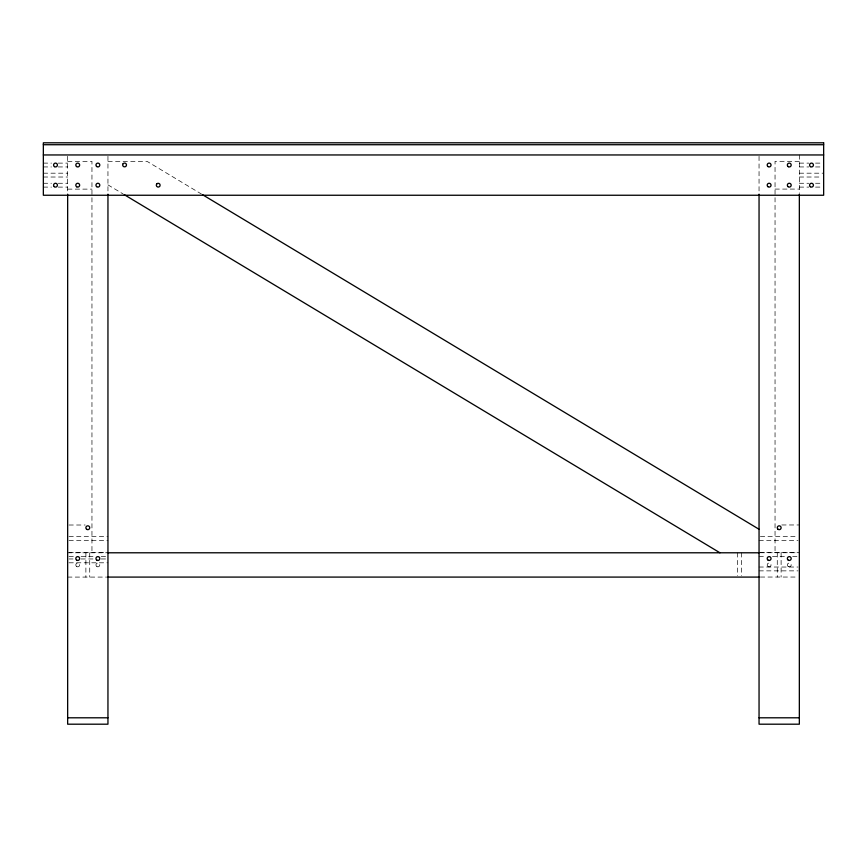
<?xml version="1.0" encoding="UTF-8"?>
<svg xmlns="http://www.w3.org/2000/svg" width="867" height="867" viewBox="0 0 867 867"><rect width="100%" height="100%" fill="white"/><g stroke="black" fill="none" stroke-linecap="round" stroke-linejoin="round"><path stroke-width="0.65" stroke-dasharray="4.33 3.25" d="M67.659 161.36L91.956 161.36L91.956 552.788M107.952 161.36L147.054 161.36L201.523 194.1M799.341 161.316L775.044 161.316L775.044 552.745M43.35 163.115L51.456 163.126M58.197 163.126L67.659 163.115M799.341 163.115L808.803 163.126M815.544 163.126L820.951 163.115M43.35 166.941L51.456 166.952M58.197 166.941L67.659 166.952M799.341 166.941L808.803 166.952M815.544 166.952L820.951 166.952M43.35 173.183L67.659 173.183M799.341 173.183L823.65 173.183M43.35 177.02L67.659 177.02M799.341 177.02L820.951 177.02M43.35 183.262L51.456 183.262M58.197 183.262L67.659 183.262M799.341 183.262L808.803 183.262M815.544 183.262L820.951 183.262M43.35 187.099L51.456 187.099M58.197 187.099L67.659 187.099M799.341 187.099L808.803 187.099M815.544 187.099L820.951 187.099M67.659 189.125L91.956 189.125M775.044 189.082L799.341 189.082M69.002 525.012L85.204 525.012M781.796 524.968L799.341 524.968M69.002 536.575L107.952 536.575M760.392 536.575L797.998 536.575M69.002 540.423L107.952 540.423M759.048 540.423L797.998 540.423M69.002 552.572L107.952 552.572M759.048 552.572L797.998 552.572M760.392 552.745L799.341 552.745M67.659 552.788L106.608 552.788M69.002 556.408L74.367 556.408M81.086 556.408L94.514 556.408M101.233 556.408L107.952 556.408M759.048 556.408L765.767 556.408M772.486 556.408L785.914 556.408M792.633 556.408L797.998 556.408M69.002 558.966L73.023 558.966M81.086 558.966L94.514 558.966M101.233 558.966L107.952 558.966M69.002 562.802L107.952 562.802M759.048 567.029L797.998 567.029M759.048 570.865L797.998 570.865M67.659 577.086L106.608 577.086M760.392 577.043L797.998 577.043M107.952 184.866L123.016 193.915M799.341 154.955L799.341 193.146M781.113 552.745L781.113 577.043M777.276 552.745L777.276 577.043M759.048 156.309L759.048 192.842M741.415 552.788L741.415 575.742M737.579 552.788L737.579 575.742M107.952 156.309L107.952 192.842M89.724 552.788L89.724 577.086M85.887 552.788L85.887 577.086M67.659 156.298L67.659 193.178M788.309 566.595A1.918 1.918 0 0 0 791.192 564.937A1.918 1.918 0 0 0 788.309 563.279A1.918 1.918 0 0 0 788.309 566.595M768.162 566.595A1.918 1.918 0 0 0 771.045 564.937A1.918 1.918 0 0 0 768.162 563.279A1.918 1.918 0 0 0 768.162 566.595M96.92 566.595A1.918 1.918 0 0 0 99.792 564.937A1.918 1.918 0 0 0 96.92 563.279A1.918 1.918 0 0 0 96.92 566.595M76.773 566.595A1.918 1.918 0 0 0 79.645 564.937A1.918 1.918 0 0 0 76.773 563.279A1.918 1.918 0 0 0 76.773 566.595"/><path stroke-width="1.3" d="M43.35 144.724L823.65 144.724M43.35 154.955L823.65 154.955M107.952 552.788L759.048 552.788M107.952 577.086L759.048 577.086M67.659 717.8L107.952 717.8M759.048 717.8L799.341 717.8M202.683 194.804L759.048 529.271M124.176 194.62L719.946 552.788M799.341 194.165L799.341 724.194L759.048 724.194L759.048 194.165M107.952 194.165L107.952 724.194L67.659 724.194L67.659 194.165M123.157 163.668L122.865 164.08A1.918 1.918 0 0 0 125.997 166.236L126.289 165.825A1.918 1.918 0 0 0 123.157 163.668M156.862 183.826L156.559 184.216A1.918 1.918 0 0 0 159.571 186.535L159.875 186.134A1.918 1.918 0 0 0 156.862 183.826M823.65 142.806L43.35 142.806L43.35 195.248L823.65 195.248L823.65 142.806M96.573 166.442A1.918 1.918 0 0 0 99.748 165.456A1.918 1.918 0 0 0 97.299 163.202A1.918 1.918 0 0 0 96.573 166.442M96.595 186.611A1.918 1.918 0 0 0 99.759 185.571A1.918 1.918 0 0 0 97.277 183.36A1.918 1.918 0 0 0 96.595 186.611M76.664 186.773A1.918 1.918 0 0 0 79.645 185.31A1.918 1.918 0 0 0 76.881 183.457A1.918 1.918 0 0 0 76.664 186.773M76.502 166.507A1.918 1.918 0 0 0 79.623 165.348A1.918 1.918 0 0 0 77.055 163.234A1.918 1.918 0 0 0 76.502 166.507M54.469 166.648A1.918 1.918 0 0 0 57.417 165.109A1.918 1.918 0 0 0 54.61 163.332A1.918 1.918 0 0 0 54.469 166.648M54.242 186.633A1.918 1.918 0 0 0 57.385 185.549A1.918 1.918 0 0 0 54.881 183.37A1.918 1.918 0 0 0 54.242 186.633M810.482 166.659A1.918 1.918 0 0 0 813.419 165.098A1.918 1.918 0 0 0 810.591 163.343A1.918 1.918 0 0 0 810.482 166.659M810.342 186.708A1.918 1.918 0 0 0 813.398 185.408A1.918 1.918 0 0 0 810.743 183.414A1.918 1.918 0 0 0 810.342 186.708M788.027 186.643A1.918 1.918 0 0 0 791.159 185.527A1.918 1.918 0 0 0 788.634 183.37A1.918 1.918 0 0 0 788.027 186.643M767.869 186.633A1.918 1.918 0 0 0 771.012 185.538A1.918 1.918 0 0 0 768.487 183.37A1.918 1.918 0 0 0 767.869 186.633M767.934 166.54A1.918 1.918 0 0 0 771.023 165.304A1.918 1.918 0 0 0 768.411 163.245A1.918 1.918 0 0 0 767.934 166.54M788.276 166.67A1.918 1.918 0 0 0 791.192 165.077A1.918 1.918 0 0 0 788.352 163.343A1.918 1.918 0 0 0 788.276 166.67M96.92 560.201A1.918 1.918 0 0 0 99.792 558.543A1.918 1.918 0 0 0 96.92 556.874A1.918 1.918 0 0 0 96.92 560.201M76.773 560.201A1.918 1.918 0 0 0 79.645 558.543A1.918 1.918 0 0 0 76.773 556.874A1.918 1.918 0 0 0 76.773 560.201M86.841 529.401A1.918 1.918 0 0 0 89.724 527.743A1.918 1.918 0 0 0 86.841 526.074A1.918 1.918 0 0 0 86.841 529.401M768.162 560.201A1.918 1.918 0 0 0 771.045 558.543A1.918 1.918 0 0 0 768.162 556.874A1.918 1.918 0 0 0 768.162 560.201M788.309 560.201A1.918 1.918 0 0 0 791.192 558.543A1.918 1.918 0 0 0 788.309 556.874A1.918 1.918 0 0 0 788.309 560.201M777.84 529.098A1.918 1.918 0 0 0 781.048 528.241A1.918 1.918 0 0 0 778.707 525.89A1.918 1.918 0 0 0 777.84 529.098"/></g></svg>
